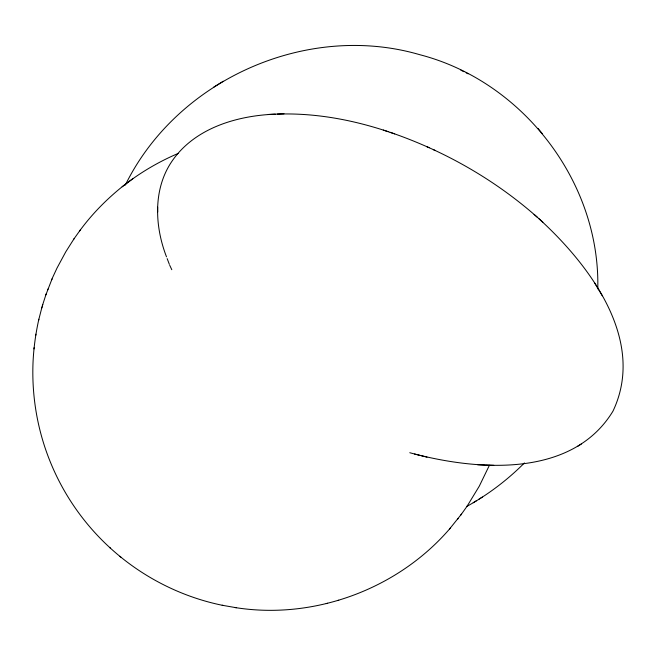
<?xml version="1.0" encoding="UTF-8"?>
<svg xmlns="http://www.w3.org/2000/svg" width="656" height="656" viewBox="0 0 656 656"><rect width="100%" height="100%" fill="white"/><g stroke="black" fill="none" stroke-linecap="round" stroke-linejoin="round"><path stroke-width="0.98" d="M166.509 256.849C154.726 226.427 152.84 189.354 171.872 161.384C194.463 128.133 236.931 115.62 275.299 114.16M38.868 319.242L38.31 321.711C35.481 334.97 33.686 348.443 33.046 361.989C31.578 396.183 37.49 430.672 50.479 462.349C63.591 494.591 83.927 523.816 109.552 547.366L110.552 548.244M35.752 335.306L35.9 334.175M33.964 348.943L34.137 347.631M41.746 308.017L42.771 304.482M38.548 320.522L42.009 306.983M45.863 294.872L52.423 277.947L57.006 268.074L65.748 251.871L74.013 238.809M42.337 305.819L46.199 293.831M47.494 290.288L48.003 289.017M51.685 279.776L52.021 278.923M489.409 465.276L479.323 486.104L467.097 506.219M125.312 185.09C177.013 79.655 306.926 21.681 419.873 54.727C522.865 81.36 600.445 182.245 597.772 288.894M79.688 230.855C91.758 214.34 106.231 199.637 122.123 186.788C139.22 173.209 158.137 161.966 178.227 153.414M235.168 607.554L236.34 607.743C314.732 619.83 397.774 588.965 449.565 528.982L461.447 514.14M73.423 239.645L80.565 229.616M460.569 515.378L467.687 505.382M457.462 519.396L458.175 518.535M449.565 528.982L450.508 527.85M524.423 462.947C507.482 479.954 488.187 494.542 467.203 506.211M132.807 178.727L122.123 186.788M409.779 452.722C475.969 470.631 571.802 478.855 612.983 411.132C646.636 340.12 589.654 265.016 539.076 218.842M577.411 446.465L581.38 443.997M223.237 81.254L213.815 87.076M473.197 502.734L476.469 500.717M479.052 499.101L482.381 497.051M326.245 603.618L327.59 603.266M337.463 600.593L338.75 600.256M277.291 114.095C329.747 112.291 381.677 126.436 429.237 147.748M268.32 114.464L284.015 113.8M477.609 464.768L485.128 465.038M485.907 465.055L493.755 465.334M109.552 547.366C140.999 576.329 180.293 596.624 222.187 605.258L223.384 605.447M222.187 605.258L236.34 607.743M421.078 455.658L426.982 457.134M414.559 454.034L420.135 455.436M383.317 130.077L388.262 131.733M390.099 132.34L394.674 133.873M433.329 149.625C473.214 168.084 510.425 192.495 542.84 222.212M426.712 146.6L435.469 150.593M460.856 70.159L463.899 71.693M466.137 72.808L468.138 73.825M119.868 556.28L120.884 557.165M534.074 214.381L537.551 217.497M538.059 128.428L542.25 133.594M594.697 283.023L598.256 289.001M598.575 289.558L602.282 295.782M169.724 265.303L171.806 269.706M167.165 258.62L169.363 264.352M157.645 207.173L157.719 212.044"/></g></svg>
